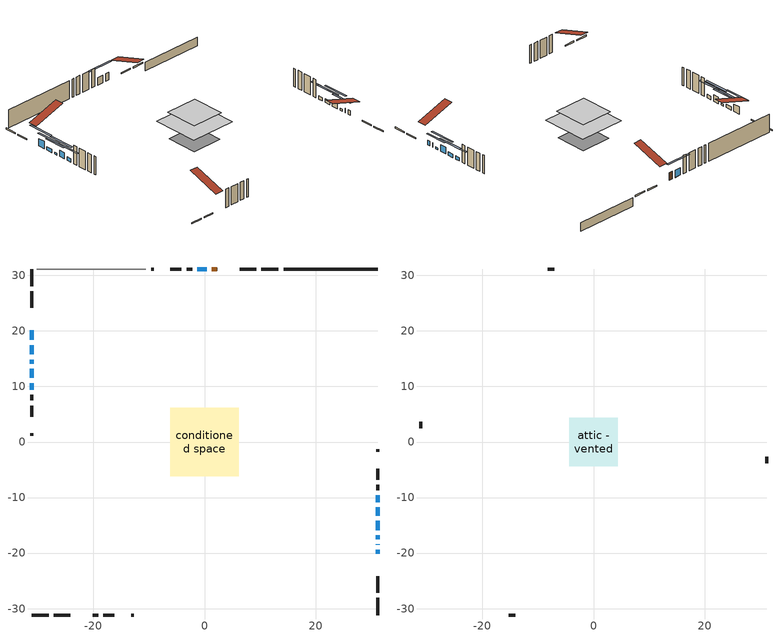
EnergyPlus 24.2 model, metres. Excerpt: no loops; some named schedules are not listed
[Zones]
conditioned space
 floor othersidecoefficients (Floor1 construction): -0.68,-0.68 -0.68,0.68 0.68,0.68 0.68,-0.68 z1.25
 floor adiabatic (AdiabaticFloorConstruction): -6.2,-6.2 -6.2,6.2 6.2,6.2 6.2,-6.2 z3.69
 floor foundation (Slab1 construction): -4.19,-4.19 -4.19,4.19 4.19,4.19 4.19,-4.19 z-1.04
 wall outside (RimJoist1 construction): 13.31,31.15 10.22,31.15 / -31.15,-31.15 -28.06,-31.15 / -31.15,31.15 -31.15,28.06 / 31.15,-31.15 31.15,-28.06 z1.25:1.55
 wall outside (RimJoist2 construction): 9.29,31.15 6.37,31.15 / -27.14,-31.15 -24.22,-31.15 / -31.15,27.14 -31.15,24.22 / 31.15,-27.14 31.15,-24.22 z1.25:1.55
 wall outside (AdiabaticWallConstruction 1): 2.25,31.15 1.34,31.15 z1.25:3.28
 wall outside (AdiabaticWallConstruction): 31.15,-20.1 31.15,-19.42 / 31.15,-18.49 31.15,-18.44 z1.25:2.47; -31.15,20.1 -31.15,18.37 / 0.41,31.15 -1.32,31.15 z1.25:3.23; -31.15,17.44 -31.15,15.76 / 31.15,-13.27 31.15,-11.74 / 31.15,-10.81 31.15,-9.59 / -31.15,10.61 -31.15,9.39 z1.25:2.17; 31.15,-17.51 31.15,-16.8 / -31.15,14.84 -31.15,14.12 z1.25:1.76; 31.15,-15.87 31.15,-14.19 z1.25:2.98; -31.15,13.2 -31.15,11.54 z1.25:2.93
 wall outside (Wall1 construction): -2.25,31.15 -3.22,31.15 / -20.1,-31.15 -19.12,-31.15 / -31.15,8.47 -31.15,7.49 / 31.15,-8.66 31.15,-7.69 z1.25:6.13
 wall outside (Wall2 construction): -4.15,31.15 -6.14,31.15 / -18.19,-31.15 -16.21,-31.15 / -31.15,6.56 -31.15,4.58 / 31.15,-6.76 31.15,-4.77 z1.25:6.13
 wall outside (Wall4 construction): -9.14,31.15 -9.62,31.15 / -13.2,-31.15 -12.72,-31.15 / -31.15,1.57 -31.15,1.09 / 31.15,-1.77 31.15,-1.29 z1.25:6.13
 wall foundation (FoundationWall1 construction): 31.15,31.15 14.23,31.15 z-1.04:1.25
 wall adiabatic (Wall5 construction): -10.55,31.15 -30.22,31.15 z1.25:6.13
 window (WindowConstruction 10): 31.15,-20.1 31.15,-19.42 z1.25:2.47
 window (WindowConstruction 7): -31.15,20.1 -31.15,18.37 z1.25:3.23
 window (WindowConstruction 8): -31.15,17.44 -31.15,15.76 z1.25:2.16
 window (WindowConstruction 9): 0.41,31.15 -1.32,31.15 z1.25:3.23
 window (WindowConstruction 11): 31.15,-18.49 31.15,-18.44 z1.25:2.47
 window (WindowConstruction): 31.15,-17.51 31.15,-16.8 z1.25:1.76
 window (WindowConstruction 1): 31.15,-15.87 31.15,-14.19 z1.25:2.98
 window (WindowConstruction 2): 31.15,-13.26 31.15,-11.74 z1.25:2.16
 window (WindowConstruction 3): 31.15,-10.81 31.15,-9.59 z1.25:2.16
 window (WindowConstruction 4): -31.15,14.83 -31.15,14.12 z1.25:1.76
 window (WindowConstruction 5): -31.15,13.19 -31.15,11.54 z1.25:2.93
 window (WindowConstruction 6): -31.15,10.61 -31.15,9.39 z1.25:2.16
 door (Door): 2.25,31.15 1.34,31.15 z1.25:3.28
 ceiling adiabatic (AdiabaticFloorConstruction): 6.2,-6.2 6.2,6.2 -6.2,6.2 -6.2,-6.2 z3.69
attic - vented
 floor to conditioned space (Floor2 construction Reversed): -4.41,-4.41 -4.41,4.41 4.41,4.41 4.41,-4.41 z6.13
 wall outside (Wall3 construction): -7.06,31.15 -8.21,31.15 / -15.28,-31.15 -14.13,-31.15 / -31.15,3.65 -31.15,2.5 / 31.15,-3.84 31.15,-2.7 z1.25:6.13
 roof outside (Roof1 construction): 3.18,31.15,6.13 3.18,22.56,8.99 5.44,22.56,8.99 5.44,31.15,6.13; -21.02,-31.15,6.13 -21.02,-22.56,8.99 -23.29,-22.56,8.99 -23.29,-31.15,6.13; -31.15,21.02,6.13 -22.56,21.02,8.99 -22.56,23.29,8.99 -31.15,23.29,6.13; 31.15,-21.02,6.13 22.56,-21.02,8.99 22.56,-23.29,8.99 31.15,-23.29,6.13
shading: -31.15,15.73 -31.15,22.74 -31.56,22.74 -31.56,15.73 z5.87; -31.15,13.12 -31.15,20.08 -31.56,20.08 -31.56,13.12 z4.8; -3.96,31.15 3.05,31.15 3.05,31.56 -3.96,31.56 z5.87; 31.15,-14.16 31.15,-20.15 31.56,-20.15 31.56,-14.16 z4.4; 31.15,-11.55 31.15,-18.51 31.56,-18.51 31.56,-11.55 z5.62; 31.15,-9.1 31.15,-15.9 31.56,-15.9 31.56,-9.1 z4.8; 31.15,-6.95 31.15,-13.45 31.56,-13.45 31.56,-6.95 z4.8; -31.15,11.48 -31.15,17.47 -31.56,17.47 -31.56,11.48 z4.4; -31.15,8.9 -31.15,15.83 -31.56,15.83 -31.56,8.9 z5.57; -31.15,6.75 -31.15,13.25 -31.56,13.25 -31.56,6.75 z4.8
[Building]
Building 1: Terrain=Suburbs
[Site:Location]
Toronto City Centre_ON: Latitude {deg}=43.63; Longitude {deg}=-79.39; Time Zone {hr}=-5; Elevation {m}=77; Keep Site Location Information=Yes
[Site:GroundTemperature:Shallow]
5.01852, 3.26908, 3.12898, 3.95918, 7.29196, 10.6092, 13.4851, 15.3069, 15.4617, 13.9799, 11.1774, 7.9619
[Site:WaterMainsTemperature]
Calculation Method=Schedule; Temperature Schedule=mains temperature schedule
[Material] Roughness=Rough; Thermal Absorptance=0.9
Name | Thickness {m} | Conductivity {W/m-K} | Density {kg/m3} | Specific Heat {J/kg-K} | Solar Absorptance | Visible Absorptance
asphalt or fiberglass shingles | 0.00635 | 0.162714 | 1121.4 | 1465.45 | 0.4 | 0.4
ceiling loosefill ins | 0.423333 | 0.0480833 | 16.02 | 1046.75 | 0.7 | 0.7
ceiling stud and cavity | 0.1397 | 0.166325 | 65.682 | 1177.47 | 0.7 | 0.7
concrete 4.0 in. | 0.1016 | 1.803125 | 2242.8 | 837.4 | 0.7 | 0.7
concrete 8.0 in. | 0.2032 | 1.803125 | 2242.8 | 837.4 | 0.7 | 0.7
door material | 0.04445 | 0.053851 | 512.64 | 1214.23 | 0.7 | 0.7
exterior vertical ins | 0.0448461 | 0.029427 | 32.04 | 1214.23 | 0.7 | 0.7
floor covering | 0.0127 | 0.0433444 | 54.468 | 1339.84 | 0.6 | 0.6
floor rigid ins | 0.051816 | 0.029427 | 32.04 | 1214.23 | 0.7 | 0.7
floor rigid ins 1; wall rigid ins | 0.512978 | 0.029427 | 32.04 | 1214.23 | 0.7 | 0.7
floor stud and cavity | 0.1397 | 0.810419 | 92.3553 | 1139.71 | 0.7 | 0.7
floor stud and cavity 1 | 0.1397 | 1.75129 | 37.0049 | 1207.88 | 0.7 | 0.7
furniture material conditioned space 1 | 0.1524 | 0.115458 | 640.8 | 1214.23 | 0.6 | 0.6
gypsum board | 0.0127 | 0.160291 | 801 | 837.4 | 0.6 | 0.6
gypsum board 1 | 0.0127 | 0.160291 | 801 | 837.4 | 0.7 | 0.7
osb sheathing 0.5 in. | 0.0127 | 0.115458 | 512.64 | 1214.23 | 0.7 | 0.7
osb sheathing 0.5 in. 1 | 0.0127 | 0.115458 | 512.64 | 1214.23 | 0.4 | 0.4
osb sheathing 0.75 in. | 0.01905 | 0.115458 | 512.64 | 1214.23 | 0.7 | 0.7
osb sheathing 2.0 in. | 0.0508 | 0.115458 | 512.64 | 1214.23 | 0.7 | 0.7
rim joist stud and cavity | 0.0508 | 0.0453203 | 125.044 | 1163.47 | 0.6 | 0.6
rim joist stud and cavity 1 | 0.0508 | 0.0297245 | 125.044 | 1163.47 | 0.6 | 0.6
wall stud and cavity | 0.1397 | 0.0961679 | 139.0536 | 1170.24 | 0.7 | 0.7
wall stud and cavity 1 | 0.1397 | 0.0962846 | 139.0536 | 1170.24 | 0.7 | 0.7
wall stud and cavity 2 | 0.0889 | 6.9971 | 50.32683 | 1063.81 | 0.6 | 0.6
wall stud and cavity 3 | 0.1397 | 0.100653 | 139.0536 | 1170.24 | 0.7 | 0.7
wall stud and cavity 4 | 0.1397 | 0.0864681 | 139.0536 | 1170.24 | 0.7 | 0.7
wall stud and cavity 5 | 0.0889 | 0.380278 | 52.3479 | 1209.89 | 0.7 | 0.7
wall stud and cavity 6 | 0.0889 | 0.391764 | 83.0341 | 1211.67 | 0.7 | 0.7
wood siding | 0.0254 | 0.102417 | 544.68 | 1172.36 | 0.4 | 0.4
wood siding 1 | 0.00254 | 0.102417 | 544.68 | 1172.36 | 0.4 | 0.4
wood siding 2; wood siding 3; wood siding 4 | 0.0254 | 0.102417 | 544.68 | 1172.36 | 0.7 | 0.7
[WindowMaterial:SimpleGlazingSystem]
Name | U-Factor {W/m2-K} | Solar Heat Gain Coefficient
WindowMaterial | 2.14004 | 0.38
WindowMaterial 1 | 1.77551 | 0.58
WindowMaterial 2 | 1.98787 | 0.47
WindowMaterial 3 | 2.02194 | 0.46
WindowMaterial 4 | 1.77778 | 0.58
WindowMaterial 5 | 2.95597 | 0.59
WindowMaterial 6 | 1.975944 | 0.48
WindowMaterial 7 | 1.92938 | 0.5
WindowMaterial 8 | 2.26325 | 0.21
[Construction]
AdiabaticFloorConstruction: floor stud and cavity 1, floor rigid ins 1, osb sheathing 0.75 in., floor covering
AdiabaticWallConstruction: wood siding 3, wall rigid ins, wall stud and cavity 5, gypsum board
AdiabaticWallConstruction 1: wood siding 4, wall rigid ins, wall stud and cavity 5, gypsum board
Door: door material
Floor1 construction: floor stud and cavity, floor rigid ins, osb sheathing 0.75 in., floor covering
Floor2 construction Reversed: gypsum board, ceiling stud and cavity, ceiling loosefill ins
FoundationWall1 construction: concrete 8.0 in., gypsum board 1
furniture construction conditioned space 1: furniture material conditioned space 1
PartitionWallConstruction: gypsum board, wall stud and cavity 6, gypsum board
RimJoist1 construction: wood siding 2, osb sheathing 2.0 in., rim joist stud and cavity
RimJoist2 construction: wood siding 2, osb sheathing 2.0 in., rim joist stud and cavity 1
Roof1 construction: asphalt or fiberglass shingles
Slab1 construction: concrete 4.0 in.
Wall1 construction: wood siding, osb sheathing 0.5 in., wall stud and cavity, gypsum board
Wall2 construction: wood siding, osb sheathing 0.5 in., wall stud and cavity 1, gypsum board
Wall3 construction: wood siding 1, wall stud and cavity 2
Wall4 construction: wood siding, osb sheathing 0.5 in., wall stud and cavity 3, gypsum board
Wall5 construction: osb sheathing 0.5 in. 1, wall stud and cavity 4, gypsum board
WindowConstruction; WindowConstruction 4: WindowMaterial
WindowConstruction 1: WindowMaterial 1
WindowConstruction 10: WindowMaterial 7
WindowConstruction 11: WindowMaterial 8
WindowConstruction 2: WindowMaterial 2
WindowConstruction 3; WindowConstruction 6: WindowMaterial 3
WindowConstruction 5: WindowMaterial 4
WindowConstruction 7; WindowConstruction 9: WindowMaterial 5
WindowConstruction 8: WindowMaterial 6
[Zone] Multiplier=1; Part of Total Floor Area=Yes
Name | Volume {m3}
attic - vented | 36.1396
conditioned space | 567.7
[Space]
Name | Zone | Volume {m3}
attic - vented 1 | attic - vented | 36.1396
conditioned space 1 | conditioned space | 567.7
[ZoneInfiltration:EffectiveLeakageArea]
infil attic - vented 1: Zone or Space=attic - vented 1; Schedule=Always On Discrete; Effective Air Leakage Area {cm2}=3274.11; Stack Coefficient=0.00053821; Wind Coefficient=1.56746e-05
[ZoneMixing]
whole house fan mix: Zone or Space=attic - vented; Schedule=Always On Continuous; Design Flow Rate Calculation Method=Flow/Zone; Design Flow Rate {m3/s}=0; Source Zone or Space=conditioned space
[SurfaceProperty:OtherSideCoefficients]
other non-freezing space: Combined Convective/Radiative Film Coefficient {W/m2-K}=8.35; Constant Temperature Coefficient=1; External Dry-Bulb Temperature Coefficient=0; Ground Temperature Coefficient=0; Wind Speed Coefficient=0; Zone Air Temperature Coefficient=0; Constant Temperature Schedule=other non-freezing space; Previous Other Side Temperature Coefficient=0
[SurfaceProperty:ExposedFoundationPerimeter]
Slab1: Exposed Perimeter Calculation Method=TotalExposedPerimeter; Total Exposed Perimeter {m}=16.916
[InternalMass] Zone or ZoneList=conditioned space; Space or SpaceList=conditioned space 1
Name | Construction | Surface Area {m2}
furniture mass conditioned space 1 | furniture construction conditioned space 1 | 90.2639
partition wall mass | PartitionWallConstruction | 225.66
[Lights]
interior lighting: Zone or ZoneList or Space or SpaceList=conditioned space 1; Schedule=interior lighting schedule; Design Level Calculation Method=LightingLevel; Lighting Level {W}=343.2; Return Air Fraction=0; Fraction Radiant=0.6; Fraction Visible=0.2; Fraction Replaceable=1
[People]
occupants: Zone or ZoneList or Space or SpaceList=conditioned space 1; Number of People Schedule=occupants schedule; Number of People Calculation Method=People; Number of People=3; Fraction Radiant=0.314171; Sensible Heat Fraction=0.56303; Activity Level Schedule=occupants activity schedule; Carbon Dioxide Generation Rate {m3/s-W}=0; Enable ASHRAE 55 Comfort Warnings=No; Mean Radiant Temperature Calculation Type=EnclosureAveraged
[ElectricEquipment] Zone or ZoneList or Space or SpaceList=conditioned space 1; Design Level Calculation Method=EquipmentLevel
Name | Schedule | Design Level {W} | Fraction Latent | Fraction Radiant | Fraction Lost
clothes dryer | clothes dryer schedule | 140.772 | 0.015 | 0.081 | 0.85
clothes washer | clothes washer schedule | 32.1985 | 0.03 | 0.162 | 0.7
cooking range | cooking range schedule | 208.969 | 0.08 | 0.432 | 0.2
dishwasher | dishwasher schedule | 66.8632 | 0.3 | 0.18 | 0.4
fridge | fridge schedule | 72.9452 | 0 | 0.6 | 0
mech vent bath fan 0 | mech vent bath fan 0 schedule | 50.2 | 0 | 0 | 1
mech vent bath fan 1 | mech vent bath fan 1 schedule | 50.2 | 0 | 0 | 1
mech vent bath fan 2 | mech vent bath fan 2 schedule | 50.2 | 0 | 0 | 1
mech vent bath fan 3 | mech vent bath fan 3 schedule | 50.2 | 0 | 0 | 1
mech vent house fan | mech vent house fan schedule | 0 | 0 | 0 | 1
mech vent house fan cfis | mech vent house fan cfis schedule | 0 | 0 | 0 | 0
mech vent range fan 0 | mech vent range fan 0 schedule | 57 | 0 | 0 | 1
misc plug loads | misc plug loads schedule | 494.7 | 0.045 | 0.513 | 0.1
whole house fan | Always On Discrete | 0 | 0 | 0 | 1
[OtherEquipment] Zone or ZoneList or Space or SpaceList=conditioned space 1; Design Level Calculation Method=EquipmentLevel
Name | Fuel Type | Schedule | Design Level {W} | Fraction Latent | Fraction Radiant | Fraction Lost
clothes dryer 1 | Electricity | clothes dryer schedule | 0 | 0.015 | 0.081 | 0.85
cooking range 1 | Electricity | cooking range schedule | 0 | 0.08 | 0.432 | 0.2
general water use latent | None | general water use schedule | 59.3978 | 1 | 0 | 0
general water use sensible | None | general water use schedule | -58.539 | 0 | 0.6 | 0
mech vent house fan latent load | None | Always On Discrete | 0 | 1 | 0 | 0
mech vent house fan sensible load | None | Always On Discrete | 0 | 0 | 0 | 0
water heater energy adjustment1 | NaturalGas | Always On Discrete | 0.01 | 0 | 0 | 1
[ZoneInfiltration:DesignFlowRate] Zone or ZoneList or Space or SpaceList=conditioned space 1; Schedule=Always On Discrete; Design Flow Rate Calculation Method=Flow/Zone; Design Flow Rate {m3/s}=0
infil flow; natural vent flow; whole house fan flow
[Foundation:Kiva]
Foundation Kiva 1: Initial Indoor Air Temperature {C}=18; Wall Height Above Grade {m}=1.24998; Wall Depth Below Slab {m}=0.2032; Custom Block Material Name 1=exterior vertical ins; Custom Block Depth 1 {m}=2.28999; Custom Block X Position 1 {m}=0.2159; Custom Block Z Position 1 {m}=0
[Foundation:Kiva:Settings]
Soil Conductivity {W/m-K}=0.849921; Soil Density {kg/m3}=1842.3; Soil Specific Heat {J/kg-K}=418.7; Ground Solar Absorptivity=0.9; Ground Thermal Absorptivity=0.9; Ground Surface Roughness {m}=0.03; Far-Field Width {m}=40; Deep-Ground Boundary Condition=ZeroFlux; Deep-Ground Depth {m}=40; Minimum Cell Dimension {m}=0.2; Maximum Cell Growth Coefficient=3; Simulation Timestep=Timestep
[Exterior:Lights]
exterior lighting: Schedule=exterior lighting schedule; Design Level {W}=75.6
[Schedule:Constant]
Name | Hourly Value
Always On Continuous; mech vent house fan schedule; mech vent house fan cfis schedule; Always On Discrete | 1
other non-freezing space; fridge schedule | 0
occupants activity schedule | 117.228
[Schedule:Week:Daily]
interior lighting schedule Week Rule - Jan1-Jan27: interior lighting schedule day, interior lighting schedule day, interior lighting schedule day, interior lighting schedule day, interior lighting schedule day, interior lighting schedule day, interior lighting schedule day, interior lighting schedule default day, interior lighting schedule default day, interior lighting schedule default day, interior lighting schedule default day, interior lighting schedule default day
interior lighting schedule Week Rule - Jan28-Feb3: interior lighting schedule day, interior lighting schedule day, interior lighting schedule day, interior lighting schedule day, interior lighting schedule day 1, interior lighting schedule day 1, interior lighting schedule day 1, interior lighting schedule default day, interior lighting schedule default day, interior lighting schedule default day, interior lighting schedule default day, interior lighting schedule default day
interior lighting schedule Week Rule - Feb4-Feb24: interior lighting schedule day 1, interior lighting schedule day 1, interior lighting schedule day 1, interior lighting schedule day 1, interior lighting schedule day 1, interior lighting schedule day 1, interior lighting schedule day 1, interior lighting schedule default day, interior lighting schedule default day, interior lighting schedule default day, interior lighting schedule default day, interior lighting schedule default day
interior lighting schedule Week Rule - Feb25-Mar3: interior lighting schedule day 1, interior lighting schedule day 1, interior lighting schedule day 1, interior lighting schedule day 1, interior lighting schedule day 2, interior lighting schedule day 2, interior lighting schedule day 2, interior lighting schedule default day, interior lighting schedule default day, interior lighting schedule default day, interior lighting schedule default day, interior lighting schedule default day
interior lighting schedule Week Rule - Mar4-Mar31: interior lighting schedule day 2, interior lighting schedule day 2, interior lighting schedule day 2, interior lighting schedule day 2, interior lighting schedule day 2, interior lighting schedule day 2, interior lighting schedule day 2, interior lighting schedule default day, interior lighting schedule default day, interior lighting schedule default day, interior lighting schedule default day, interior lighting schedule default day
interior lighting schedule Week Rule - Apr1-Apr28: interior lighting schedule day 3, interior lighting schedule day 3, interior lighting schedule day 3, interior lighting schedule day 3, interior lighting schedule day 3, interior lighting schedule day 3, interior lighting schedule day 3, interior lighting schedule default day, interior lighting schedule default day, interior lighting schedule default day, interior lighting schedule default day, interior lighting schedule default day
interior lighting schedule Week Rule - Apr29-May5: interior lighting schedule day 3, interior lighting schedule day 3, interior lighting schedule day 4, interior lighting schedule day 4, interior lighting schedule day 4, interior lighting schedule day 4, interior lighting schedule day 4, interior lighting schedule default day, interior lighting schedule default day, interior lighting schedule default day, interior lighting schedule default day, interior lighting schedule default day
interior lighting schedule Week Rule - May6-May26: interior lighting schedule day 4, interior lighting schedule day 4, interior lighting schedule day 4, interior lighting schedule day 4, interior lighting schedule day 4, interior lighting schedule day 4, interior lighting schedule day 4, interior lighting schedule default day, interior lighting schedule default day, interior lighting schedule default day, interior lighting schedule default day, interior lighting schedule default day
interior lighting schedule Week Rule - May27-Jun2: interior lighting schedule day 4, interior lighting schedule day 4, interior lighting schedule day 4, interior lighting schedule day 4, interior lighting schedule day 4, interior lighting schedule day 5, interior lighting schedule day 5, interior lighting schedule default day, interior lighting schedule default day, interior lighting schedule default day, interior lighting schedule default day, interior lighting schedule default day
interior lighting schedule Week Rule - Jun3-Jun30: interior lighting schedule day 5, interior lighting schedule day 5, interior lighting schedule day 5, interior lighting schedule day 5, interior lighting schedule day 5, interior lighting schedule day 5, interior lighting schedule day 5, interior lighting schedule default day, interior lighting schedule default day, interior lighting schedule default day, interior lighting schedule default day, interior lighting schedule default day
interior lighting schedule Week Rule - Jul1-Jul28: interior lighting schedule day 6, interior lighting schedule day 6, interior lighting schedule day 6, interior lighting schedule day 6, interior lighting schedule day 6, interior lighting schedule day 6, interior lighting schedule day 6, interior lighting schedule default day, interior lighting schedule default day, interior lighting schedule default day, interior lighting schedule default day, interior lighting schedule default day
interior lighting schedule Week Rule - Jul29-Aug4: interior lighting schedule day 6, interior lighting schedule day 6, interior lighting schedule day 6, interior lighting schedule day 7, interior lighting schedule day 7, interior lighting schedule day 7, interior lighting schedule day 7, interior lighting schedule default day, interior lighting schedule default day, interior lighting schedule default day, interior lighting schedule default day, interior lighting schedule default day
interior lighting schedule Week Rule - Aug5-Aug25: interior lighting schedule day 7, interior lighting schedule day 7, interior lighting schedule day 7, interior lighting schedule day 7, interior lighting schedule day 7, interior lighting schedule day 7, interior lighting schedule day 7, interior lighting schedule default day, interior lighting schedule default day, interior lighting schedule default day, interior lighting schedule default day, interior lighting schedule default day
interior lighting schedule Week Rule - Aug26-Sep1: interior lighting schedule day 7, interior lighting schedule day 7, interior lighting schedule day 7, interior lighting schedule day 7, interior lighting schedule day 7, interior lighting schedule day 7, interior lighting schedule day 8, interior lighting schedule default day, interior lighting schedule default day, interior lighting schedule default day, interior lighting schedule default day, interior lighting schedule default day
interior lighting schedule Week Rule - Sep2-Sep29: interior lighting schedule day 8, interior lighting schedule day 8, interior lighting schedule day 8, interior lighting schedule day 8, interior lighting schedule day 8, interior lighting schedule day 8, interior lighting schedule day 8, interior lighting schedule default day, interior lighting schedule default day, interior lighting schedule default day, interior lighting schedule default day, interior lighting schedule default day
interior lighting schedule Week Rule - Sep30-Oct6: interior lighting schedule day 8, interior lighting schedule day 9, interior lighting schedule day 9, interior lighting schedule day 9, interior lighting schedule day 9, interior lighting schedule day 9, interior lighting schedule day 9, interior lighting schedule default day, interior lighting schedule default day, interior lighting schedule default day, interior lighting schedule default day, interior lighting schedule default day
interior lighting schedule Week Rule - Oct7-Oct27: interior lighting schedule day 9, interior lighting schedule day 9, interior lighting schedule day 9, interior lighting schedule day 9, interior lighting schedule day 9, interior lighting schedule day 9, interior lighting schedule day 9, interior lighting schedule default day, interior lighting schedule default day, interior lighting schedule default day, interior lighting schedule default day, interior lighting schedule default day
interior lighting schedule Week Rule - Oct28-Nov3: interior lighting schedule day 9, interior lighting schedule day 9, interior lighting schedule day 9, interior lighting schedule day 9, interior lighting schedule day 10, interior lighting schedule day 10, interior lighting schedule day 10, interior lighting schedule default day, interior lighting schedule default day, interior lighting schedule default day, interior lighting schedule default day, interior lighting schedule default day
interior lighting schedule Week Rule - Nov4-Nov24: interior lighting schedule day 10, interior lighting schedule day 10, interior lighting schedule day 10, interior lighting schedule day 10, interior lighting schedule day 10, interior lighting schedule day 10, interior lighting schedule day 10, interior lighting schedule default day, interior lighting schedule default day, interior lighting schedule default day, interior lighting schedule default day, interior lighting schedule default day
interior lighting schedule Week Rule - Nov25-Dec1: interior lighting schedule day 10, interior lighting schedule day 10, interior lighting schedule day 10, interior lighting schedule day 10, interior lighting schedule day 10, interior lighting schedule day 10, interior lighting schedule day 11, interior lighting schedule default day, interior lighting schedule default day, interior lighting schedule default day, interior lighting schedule default day, interior lighting schedule default day
interior lighting schedule Week Rule - Dec2-Dec31: interior lighting schedule day 11, interior lighting schedule day 11, interior lighting schedule day 11, interior lighting schedule day 11, interior lighting schedule day 11, interior lighting schedule day 11, interior lighting schedule day 11, interior lighting schedule default day, interior lighting schedule default day, interior lighting schedule default day, interior lighting schedule default day, interior lighting schedule default day
occupants schedule Week Rule - Jan1-Dec31: occupants schedule day, occupants schedule day, occupants schedule day, occupants schedule day, occupants schedule day, occupants schedule day, occupants schedule day, occupants schedule default day, occupants schedule default day, occupants schedule default day, occupants schedule default day, occupants schedule default day
clothes dryer schedule Week Rule - Jan1-Dec31: clothes dryer schedule day, clothes dryer schedule day, clothes dryer schedule day, clothes dryer schedule day, clothes dryer schedule day, clothes dryer schedule day, clothes dryer schedule day, clothes dryer schedule default day, clothes dryer schedule default day, clothes dryer schedule default day, clothes dryer schedule default day, clothes dryer schedule default day
clothes washer schedule Week Rule - Jan1-Dec31: clothes washer schedule day, clothes washer schedule day, clothes washer schedule day, clothes washer schedule day, clothes washer schedule day, clothes washer schedule day, clothes washer schedule day, clothes washer schedule default day, clothes washer schedule default day, clothes washer schedule default day, clothes washer schedule default day, clothes washer schedule default day
cooking range schedule Week Rule - Jan1-Dec31: cooking range schedule day, cooking range schedule day, cooking range schedule day, cooking range schedule day, cooking range schedule day, cooking range schedule day, cooking range schedule day, cooking range schedule default day, cooking range schedule default day, cooking range schedule default day, cooking range schedule default day, cooking range schedule default day
dishwasher schedule Week Rule - Jan1-Dec31: dishwasher schedule day, dishwasher schedule day, dishwasher schedule day, dishwasher schedule day, dishwasher schedule day, dishwasher schedule day, dishwasher schedule day, dishwasher schedule default day, dishwasher schedule default day, dishwasher schedule default day, dishwasher schedule default day, dishwasher schedule default day
mech vent bath fan 0 schedule Week Rule - Jan1-Dec31: mech vent bath fan 0 schedule day, mech vent bath fan 0 schedule day, mech vent bath fan 0 schedule day, mech vent bath fan 0 schedule day, mech vent bath fan 0 schedule day, mech vent bath fan 0 schedule day, mech vent bath fan 0 schedule day, mech vent bath fan 0 schedule default day, mech vent bath fan 0 schedule default day, mech vent bath fan 0 schedule default day, mech vent bath fan 0 schedule default day, mech vent bath fan 0 schedule default day
mech vent bath fan 1 schedule Week Rule - Jan1-Dec31: mech vent bath fan 1 schedule day, mech vent bath fan 1 schedule day, mech vent bath fan 1 schedule day, mech vent bath fan 1 schedule day, mech vent bath fan 1 schedule day, mech vent bath fan 1 schedule day, mech vent bath fan 1 schedule day, mech vent bath fan 1 schedule default day, mech vent bath fan 1 schedule default day, mech vent bath fan 1 schedule default day, mech vent bath fan 1 schedule default day, mech vent bath fan 1 schedule default day
mech vent bath fan 2 schedule Week Rule - Jan1-Dec31: mech vent bath fan 2 schedule day, mech vent bath fan 2 schedule day, mech vent bath fan 2 schedule day, mech vent bath fan 2 schedule day, mech vent bath fan 2 schedule day, mech vent bath fan 2 schedule day, mech vent bath fan 2 schedule day, mech vent bath fan 2 schedule default day, mech vent bath fan 2 schedule default day, mech vent bath fan 2 schedule default day, mech vent bath fan 2 schedule default day, mech vent bath fan 2 schedule default day
mech vent bath fan 3 schedule Week Rule - Jan1-Dec31: mech vent bath fan 3 schedule day, mech vent bath fan 3 schedule day, mech vent bath fan 3 schedule day, mech vent bath fan 3 schedule day, mech vent bath fan 3 schedule day, mech vent bath fan 3 schedule day, mech vent bath fan 3 schedule day, mech vent bath fan 3 schedule default day, mech vent bath fan 3 schedule default day, mech vent bath fan 3 schedule default day, mech vent bath fan 3 schedule default day, mech vent bath fan 3 schedule default day
mech vent range fan 0 schedule Week Rule - Jan1-Dec31: mech vent range fan 0 schedule day, mech vent range fan 0 schedule day, mech vent range fan 0 schedule day, mech vent range fan 0 schedule day, mech vent range fan 0 schedule day, mech vent range fan 0 schedule day, mech vent range fan 0 schedule day, mech vent range fan 0 schedule default day, mech vent range fan 0 schedule default day, mech vent range fan 0 schedule default day, mech vent range fan 0 schedule default day, mech vent range fan 0 schedule default day
misc plug loads schedule Week Rule - Jan1-Dec31: misc plug loads schedule day, misc plug loads schedule day, misc plug loads schedule day, misc plug loads schedule day, misc plug loads schedule day, misc plug loads schedule day, misc plug loads schedule day, misc plug loads schedule default day, misc plug loads schedule default day, misc plug loads schedule default day, misc plug loads schedule default day, misc plug loads schedule default day
general water use schedule Week Rule - Jan1-Dec31: general water use schedule day, general water use schedule day, general water use schedule day, general water use schedule day, general water use schedule day, general water use schedule day, general water use schedule day, general water use schedule default day, general water use schedule default day, general water use schedule default day, general water use schedule default day, general water use schedule default day
exterior lighting schedule Week Rule - Jan1-Jan27: exterior lighting schedule day, exterior lighting schedule day, exterior lighting schedule day, exterior lighting schedule day, exterior lighting schedule day, exterior lighting schedule day, exterior lighting schedule day, exterior lighting schedule default day, exterior lighting schedule default day, exterior lighting schedule default day, exterior lighting schedule default day, exterior lighting schedule default day
exterior lighting schedule Week Rule - Jan28-Feb3: exterior lighting schedule day, exterior lighting schedule day, exterior lighting schedule day, exterior lighting schedule day, exterior lighting schedule day 1, exterior lighting schedule day 1, exterior lighting schedule day 1, exterior lighting schedule default day, exterior lighting schedule default day, exterior lighting schedule default day, exterior lighting schedule default day, exterior lighting schedule default day
exterior lighting schedule Week Rule - Feb4-Feb24: exterior lighting schedule day 1, exterior lighting schedule day 1, exterior lighting schedule day 1, exterior lighting schedule day 1, exterior lighting schedule day 1, exterior lighting schedule day 1, exterior lighting schedule day 1, exterior lighting schedule default day, exterior lighting schedule default day, exterior lighting schedule default day, exterior lighting schedule default day, exterior lighting schedule default day
exterior lighting schedule Week Rule - Feb25-Mar3: exterior lighting schedule day 1, exterior lighting schedule day 1, exterior lighting schedule day 1, exterior lighting schedule day 1, exterior lighting schedule day 2, exterior lighting schedule day 2, exterior lighting schedule day 2, exterior lighting schedule default day, exterior lighting schedule default day, exterior lighting schedule default day, exterior lighting schedule default day, exterior lighting schedule default day
exterior lighting schedule Week Rule - Mar4-Mar31: exterior lighting schedule day 2, exterior lighting schedule day 2, exterior lighting schedule day 2, exterior lighting schedule day 2, exterior lighting schedule day 2, exterior lighting schedule day 2, exterior lighting schedule day 2, exterior lighting schedule default day, exterior lighting schedule default day, exterior lighting schedule default day, exterior lighting schedule default day, exterior lighting schedule default day
exterior lighting schedule Week Rule - Apr1-Apr28: exterior lighting schedule day 3, exterior lighting schedule day 3, exterior lighting schedule day 3, exterior lighting schedule day 3, exterior lighting schedule day 3, exterior lighting schedule day 3, exterior lighting schedule day 3, exterior lighting schedule default day, exterior lighting schedule default day, exterior lighting schedule default day, exterior lighting schedule default day, exterior lighting schedule default day
exterior lighting schedule Week Rule - Apr29-May5: exterior lighting schedule day 3, exterior lighting schedule day 3, exterior lighting schedule day 4, exterior lighting schedule day 4, exterior lighting schedule day 4, exterior lighting schedule day 4, exterior lighting schedule day 4, exterior lighting schedule default day, exterior lighting schedule default day, exterior lighting schedule default day, exterior lighting schedule default day, exterior lighting schedule default day
exterior lighting schedule Week Rule - May6-May26: exterior lighting schedule day 4, exterior lighting schedule day 4, exterior lighting schedule day 4, exterior lighting schedule day 4, exterior lighting schedule day 4, exterior lighting schedule day 4, exterior lighting schedule day 4, exterior lighting schedule default day, exterior lighting schedule default day, exterior lighting schedule default day, exterior lighting schedule default day, exterior lighting schedule default day
exterior lighting schedule Week Rule - May27-Jun2: exterior lighting schedule day 4, exterior lighting schedule day 4, exterior lighting schedule day 4, exterior lighting schedule day 4, exterior lighting schedule day 4, exterior lighting schedule day 5, exterior lighting schedule day 5, exterior lighting schedule default day, exterior lighting schedule default day, exterior lighting schedule default day, exterior lighting schedule default day, exterior lighting schedule default day
[Schedule:Year]
interior lighting schedule: interior lighting schedule Week Rule - Jan1-Jan27, 1, 1, 1, 27, interior lighting schedule Week Rule - Jan28-Feb3, 1, 28, 2, 3, interior lighting schedule Week Rule - Feb4-Feb24, 2, 4, 2, 24, interior lighting schedule Week Rule - Feb25-Mar3, 2, 25, 3, 3, interior lighting schedule Week Rule - Mar4-Mar31, 3, 4, 3, 31, interior lighting schedule Week Rule - Apr1-Apr28, 4, 1, 4, 28, interior lighting schedule Week Rule - Apr29-May5, 4, 29, 5, 5, interior lighting schedule Week Rule - May6-May26, 5, 6, 5, 26, interior lighting schedule Week Rule - May27-Jun2, 5, 27, 6, 2, interior lighting schedule Week Rule - Jun3-Jun30, 6, 3, 6, 30, interior lighting schedule Week Rule - Jul1-Jul28, 7, 1, 7, 28, interior lighting schedule Week Rule - Jul29-Aug4, 7, 29, 8, 4, interior lighting schedule Week Rule - Aug5-Aug25, 8, 5, 8, 25, interior lighting schedule Week Rule - Aug26-Sep1, 8, 26, 9, 1, interior lighting schedule Week Rule - Sep2-Sep29, 9, 2, 9, 29, interior lighting schedule Week Rule - Sep30-Oct6, 9, 30, 10, 6, interior lighting schedule Week Rule - Oct7-Oct27, 10, 7, 10, 27, interior lighting schedule Week Rule - Oct28-Nov3, 10, 28, 11, 3, interior lighting schedule Week Rule - Nov4-Nov24, 11, 4, 11, 24, interior lighting schedule Week Rule - Nov25-Dec1, 11, 25, 12, 1, interior lighting schedule Week Rule - Dec2-Dec31, 12, 2, 12, 31
occupants schedule: occupants schedule Week Rule - Jan1-Dec31, 1, 1, 12, 31
clothes dryer schedule: clothes dryer schedule Week Rule - Jan1-Dec31, 1, 1, 12, 31
clothes washer schedule: clothes washer schedule Week Rule - Jan1-Dec31, 1, 1, 12, 31
cooking range schedule: cooking range schedule Week Rule - Jan1-Dec31, 1, 1, 12, 31
dishwasher schedule: dishwasher schedule Week Rule - Jan1-Dec31, 1, 1, 12, 31
mech vent bath fan 0 schedule: mech vent bath fan 0 schedule Week Rule - Jan1-Dec31, 1, 1, 12, 31
mech vent bath fan 1 schedule: mech vent bath fan 1 schedule Week Rule - Jan1-Dec31, 1, 1, 12, 31
mech vent bath fan 2 schedule: mech vent bath fan 2 schedule Week Rule - Jan1-Dec31, 1, 1, 12, 31
mech vent bath fan 3 schedule: mech vent bath fan 3 schedule Week Rule - Jan1-Dec31, 1, 1, 12, 31
mech vent range fan 0 schedule: mech vent range fan 0 schedule Week Rule - Jan1-Dec31, 1, 1, 12, 31
misc plug loads schedule: misc plug loads schedule Week Rule - Jan1-Dec31, 1, 1, 12, 31
general water use schedule: general water use schedule Week Rule - Jan1-Dec31, 1, 1, 12, 31
exterior lighting schedule: exterior lighting schedule Week Rule - Jan1-Jan27, 1, 1, 1, 27, exterior lighting schedule Week Rule - Jan28-Feb3, 1, 28, 2, 3, exterior lighting schedule Week Rule - Feb4-Feb24, 2, 4, 2, 24, exterior lighting schedule Week Rule - Feb25-Mar3, 2, 25, 3, 3, exterior lighting schedule Week Rule - Mar4-Mar31, 3, 4, 3, 31, exterior lighting schedule Week Rule - Apr1-Apr28, 4, 1, 4, 28, exterior lighting schedule Week Rule - Apr29-May5, 4, 29, 5, 5, exterior lighting schedule Week Rule - May6-May26, 5, 6, 5, 26, exterior lighting schedule Week Rule - May27-Jun2, 5, 27, 6, 2, exterior lighting schedule Week Rule - Jun3-Jun30, 6, 3, 6, 30, exterior lighting schedule Week Rule - Jul1-Jul28, 7, 1, 7, 28, exterior lighting schedule Week Rule - Jul29-Aug4, 7, 29, 8, 4, exterior lighting schedule Week Rule - Aug5-Aug25, 8, 5, 8, 25, exterior lighting schedule Week Rule - Aug26-Sep1, 8, 26, 9, 1, exterior lighting schedule Week Rule - Sep2-Sep29, 9, 2, 9, 29, exterior lighting schedule Week Rule - Sep30-Oct6, 9, 30, 10, 6, exterior lighting schedule Week Rule - Oct7-Oct27, 10, 7, 10, 27, exterior lighting schedule Week Rule - Oct28-Nov3, 10, 28, 11, 3, exterior lighting schedule Week Rule - Nov4-Nov24, 11, 4, 11, 24, exterior lighting schedule Week Rule - Nov25-Dec1, 11, 25, 12, 1, exterior lighting schedule Week Rule - Dec2-Dec31, 12, 2, 12, 31
[Schedule:Compact]
mains temperature schedule: Through: 01/01, For: AllDays, Until: 24:00, 8.80333, Through: 01/02, For: AllDays, Until: 24:00, 8.74333, Through: 01/03, For: AllDays, Until: 24:00, 8.68389, Through: 01/04, For: AllDays, Until: 24:00, 8.62611, Through: 01/05, For: AllDays, Until: 24:00, 8.56944, Through: 01/06, For: AllDays, Until: 24:00, 8.51389, Through: 01/07, For: AllDays, Until: 24:00, 8.45944, Through: 01/08, For: AllDays, Until: 24:00, 8.40611, Through: 01/09, For: AllDays, Until: 24:00, 8.35389, Through: 01/10, For: AllDays, Until: 24:00, 8.30278, Through: 01/11, For: AllDays, Until: 24:00, 8.25333, Through: 01/12, For: AllDays, Until: 24:00, 8.205, Through: 01/13, For: AllDays, Until: 24:00, 8.15778, Through: 01/14, For: AllDays, Until: 24:00, 8.11222, Through: 01/15, For: AllDays, Until: 24:00, 8.06778, Through: 01/16, For: AllDays, Until: 24:00, 8.02444, Through: 01/17, For: AllDays, Until: 24:00, 7.98222, Through: 01/18, For: AllDays, Until: 24:00, 7.94167, Through: 01/19, For: AllDays, Until: 24:00, 7.90222, Through: 01/20, For: AllDays, Until: 24:00, 7.86444, Through: 01/21, For: AllDays, Until: 24:00, 7.82778, Through: 01/22, For: AllDays, Until: 24:00, 7.79278, Through: 01/23, For: AllDays, Until: 24:00, 7.75889, Through: 01/24, For: AllDays, Until: 24:00, 7.72667, Through: 01/25, For: AllDays, Until: 24:00, 7.69556, Through: 01/26, For: AllDays, Until: 24:00, 7.66611, Through: 01/27, For: AllDays, Until: 24:00, 7.63778, Through: 01/28, For: AllDays, Until: 24:00, 7.61111, Through: 01/29, For: AllDays, Until: 24:00, 7.58556, Through: 01/30, For: AllDays, Until: 24:00, 7.56167, Through: 01/31, For: AllDays, Until: 24:00, 7.53944, Through: 02/01, For: AllDays, Until: 24:00, 7.51833, Through: 02/02, For: AllDays, Until: 24:00, 7.49889, Through: 02/03, For: AllDays, Until: 24:00, 7.48111, Through: 02/04, For: AllDays, Until: 24:00, 7.46444, Through: 02/05, For: AllDays, Until: 24:00, 7.44944, Through: 02/06, For: AllDays, Until: 24:00, 7.43556, Through: 02/07, For: AllDays, Until: 24:00, 7.42333, Through: 02/08, For: AllDays, Until: 24:00, 7.41278, Through: 02/09, For: AllDays, Until: 24:00, 7.40389, Through: 02/10, For: AllDays, Until: 24:00, 7.39611, Through: 02/11, For: AllDays, Until: 24:00, 7.39, Through: 02/12, For: AllDays, Until: 24:00, 7.38556, Through: 02/13, For: AllDays, Until: 24:00, 7.38222, Through: 02/14, For: AllDays, Until: 24:00, 7.38056, Through: 02/15, For: AllDays, Until: 24:00, 7.38056, Through: 02/16, For: AllDays, Until: 24:00, 7.38222, Through: 02/17, For: AllDays, Until: 24:00, 7.385, Through: 02/18, For: AllDays, Until: 24:00, 7.38944, Through: 02/19, For: AllDays, Until: 24:00, 7.395, Through: 02/20, For: AllDays, Until: 24:00, 7.40278, Through: 02/21, For: AllDays, Until: 24:00, 7.41167, Through: 02/22, For: AllDays, Until: 24:00, 7.42222, Through: 02/23, For: AllDays, Until: 24:00, 7.43389, Through: 02/24, For: AllDays, Until: 24:00, 7.44722, Through: 02/25, For: AllDays, Until: 24:00, 7.46222, Through: 02/26, For: AllDays, Until: 24:00, 7.47833, Through: 02/27, For: AllDays, Until: 24:00, 7.49611, Through: 02/28, For: AllDays, Until: 24:00, 7.51556, Through: 03/01, For: AllDays, Until: 24:00, 7.53667, Through: 03/02, For: AllDays, Until: 24:00, 7.55889, Through: 03/03, For: AllDays, Until: 24:00, 7.58222, Through: 03/04, For: AllDays, Until: 24:00, 7.60722, Through: 03/05, For: AllDays, Until: 24:00, 7.63389, Through: 03/06, For: AllDays, Until: 24:00, 7.66222, Through: 03/07, For: AllDays, Until: 24:00, 7.69111, Through: 03/08, For: AllDays, Until: 24:00, 7.72222, Through: 03/09, For: AllDays, Until: 24:00, 7.75444, Through: 03/10, For: AllDays, Until: 24:00, 7.78778, Through: 03/11, For: AllDays, Until: 24:00, 7.82278, Through: 03/12, For: AllDays, Until: 24:00, 7.85944, Through: 03/13, For: AllDays, Until: 24:00, 7.89722, Through: 03/14, For: AllDays, Until: 24:00, 7.93611, Through: 03/15, For: AllDays, Until: 24:00, 7.97667, Through: 03/16, For: AllDays, Until: 24:00, 8.01833, Through: 03/17, For: AllDays, Until: 24:00, 8.06167, Through: 03/18, For: AllDays, Until: 24:00, 8.10611, Through: 03/19, For: AllDays, Until: 24:00, 8.15167, Through: 03/20, For: AllDays, Until: 24:00, 8.19833, Through: 03/21, For: AllDays, Until: 24:00, 8.24667, Through: 03/22, For: AllDays, Until: 24:00, 8.29611, Through: 03/23, For: AllDays, Until: 24:00, 8.34667, Through: 03/24, For: AllDays, Until: 24:00, 8.39889, Through: 03/25, For: AllDays, Until: 24:00, 8.45167, Through: 03/26, For: AllDays, Until: 24:00, 8.50611, Through: 03/27, For: AllDays, Until: 24:00, 8.56167, Through: 03/28, For: AllDays, Until: 24:00, 8.61833, Through: 03/29, For: AllDays, Until: 24:00, 8.67611, Through: 03/30, For: AllDays, Until: 24:00, 8.735, Through: 03/31, For: AllDays, Until: 24:00, 8.795, Through: 04/01, For: AllDays, Until: 24:00, 8.85611, Through: 04/02, For: AllDays, Until: 24:00, 8.91833, Through: 04/03, For: AllDays, Until: 24:00, 8.98167, Through: 04/04, For: AllDays, Until: 24:00, 9.04556, Through: 04/05, For: AllDays, Until: 24:00, 9.11111, Through: 04/06, For: AllDays, Until: 24:00, 9.17722, Through: 04/07, For: AllDays, Until: 24:00, 9.24444, Through: 04/08, For: AllDays, Until: 24:00, 9.31222, Through: 04/09, For: AllDays, Until: 24:00, 9.38167, Through: 04/10, For: AllDays, Until: 24:00, 9.45167, Through: 04/11, For: AllDays, Until: 24:00, 9.52222, Through: 04/12, For: AllDays, Until: 24:00, 9.59444, Through: 04/13, For: AllDays, Until: 24:00, 9.66667, Through: 04/14, For: AllDays, Until: 24:00, 9.74, Through: 04/15, For: AllDays, Until: 24:00, 9.81444, Through: 04/16, For: AllDays, Until: 24:00, 9.88944, Through: 04/17, For: AllDays, Until: 24:00, 9.96556, Through: 04/18, For: AllDays, Until: 24:00, 10.0417, Through: 04/19, For: AllDays, Until: 24:00, 10.1189, Through: 04/20, For: AllDays, Until: 24:00, 10.1972, Through: 04/21, For: AllDays, Until: 24:00, 10.2756, Through: 04/22, For: AllDays, Until: 24:00, 10.355, Through: 04/23, For: AllDays, Until: 24:00, 10.435, Through: 04/24, For: AllDays, Until: 24:00, 10.515, Through: 04/25, For: AllDays, Until: 24:00, 10.5961, Through: 04/26, For: AllDays, Until: 24:00, 10.6778, Through: 04/27, For: AllDays, Until: 24:00, 10.76, Through: 04/28, For: AllDays, Until: 24:00, 10.8428, Through: 04/29, For: AllDays, Until: 24:00, 10.9261, Through: 04/30, For: AllDays, Until: 24:00, 11.0094, Through: 05/01, For: AllDays, Until: 24:00, 11.0933, Through: 05/02, For: AllDays, Until: 24:00, 11.1778, Through: 05/03, For: AllDays, Until: 24:00, 11.2628, Through: 05/04, For: AllDays, Until: 24:00, 11.3478, Through: 05/05, For: AllDays, Until: 24:00, 11.4333, Through: 05/06, For: AllDays, Until: 24:00, 11.5189, Through: 05/07, For: AllDays, Until: 24:00, 11.605, Through: 05/08, For: AllDays, Until: 24:00, 11.6917, Through: 05/09, For: AllDays, Until: 24:00, 11.7778, Through: 05/10, For: AllDays, Until: 24:00, 11.865, Through: 05/11, For: AllDays, Until: 24:00, 11.9517, Through: 05/12, For: AllDays, Until: 24:00, 12.0389, Through: 05/13, For: AllDays, Until: 24:00, 12.1261, Through: 05/14, For: AllDays, Until: 24:00, 12.2133, Through: 05/15, For: AllDays, Until: 24:00, 12.3006, Through: 05/16, For: AllDays, Until: 24:00, 12.3883, Through: 05/17, For: AllDays, Until: 24:00, 12.4756, Through: 05/18, For: AllDays, Until: 24:00, 12.5628, Through: 05/19, For: AllDays, Until: 24:00, 12.6506, Through: 05/20, For: AllDays, Until: 24:00, 12.7378, Through: 05/21, For: AllDays, Until: 24:00, 12.825, Through: 05/22, For: AllDays, Until: 24:00, 12.9122, Through: 05/23, For: AllDays, Until: 24:00, 12.9994, Through: 05/24, For: AllDays, Until: 24:00, 13.0861, Through: 05/25, For: AllDays, Until: 24:00, 13.1728, Through: 05/26, For: AllDays, Until: 24:00, 13.2594, Through: 05/27, For: AllDays, Until: 24:00, 13.3456, Through: 05/28, For: AllDays, Until: 24:00, 13.4317, Through: 05/29, For: AllDays, Until: 24:00, 13.5172, Through: 05/30, For: AllDays, Until: 24:00, 13.6028, Through: 05/31, For: AllDays, Until: 24:00, 13.6878, Through: 06/01, For: AllDays, Until: 24:00, 13.7722, Through: 06/02, For: AllDays, Until: 24:00, 13.8567, Through: 06/03, For: AllDays, Until: 24:00, 13.9406, Through: 06/04, For: AllDays, Until: 24:00, 14.0239, Through: 06/05, For: AllDays, Until: 24:00, 14.1067, Through: 06/06, For: AllDays, Until: 24:00, 14.1894, Through: 06/07, For: AllDays, Until: 24:00, 14.2711, Through: 06/08, For: AllDays, Until: 24:00, 14.3528, Through: 06/09, For: AllDays, Until: 24:00, 14.4339, Through: 06/10, For: AllDays, Until: 24:00, 14.5139, Through: 06/11, For: AllDays, Until: 24:00, 14.5939, Through: 06/12, For: AllDays, Until: 24:00, 14.6728, Through: 06/13, For: AllDays, Until: 24:00, 14.7511, Through: 06/14, For: AllDays, Until: 24:00, 14.8289, Through: 06/15, For: AllDays, Until: 24:00, 14.9061, Through: 06/16, For: AllDays, Until: 24:00, 14.9822, Through: 06/17, For: AllDays, Until: 24:00, 15.0578, Through: 06/18, For: AllDays, Until: 24:00, 15.1328, Through: 06/19, For: AllDays, Until: 24:00, 15.2067, Through: 06/20, For: AllDays, Until: 24:00, 15.28, Through: 06/21, For: AllDays, Until: 24:00, 15.3522, Through: 06/22, For: AllDays, Until: 24:00, 15.4239, Through: 06/23, For: AllDays, Until: 24:00, 15.4944, Through: 06/24, For: AllDays, Until: 24:00, 15.5639, Through: 06/25, For: AllDays, Until: 24:00, 15.6328, Through: 06/26, For: AllDays, Until: 24:00, 15.7006, Through: 06/27, For: AllDays, Until: 24:00, 15.7678, Through: 06/28, For: AllDays, Until: 24:00, 15.8333, Through: 06/29, For: AllDays, Until: 24:00, 15.8983, Through: 06/30, For: AllDays, Until: 24:00, 15.9622, Through: 07/01, For: AllDays, Until: 24:00, 16.025, Through: 07/02, For: AllDays, Until: 24:00, 16.0872, Through: 07/03, For: AllDays, Until: 24:00, 16.1478, Through: 07/04, For: AllDays, Until: 24:00, 16.2072, Through: 07/05, For: AllDays, Until: 24:00, 16.2661, Through: 07/06, For: AllDays, Until: 24:00, 16.3233, Through: 07/07, For: AllDays, Until: 24:00, 16.3794, Through: 07/08, For: AllDays, Until: 24:00, 16.435, Through: 07/09, For: AllDays, Until: 24:00, 16.4889, Through: 07/10, For: AllDays, Until: 24:00, 16.5417, Through: 07/11, For: AllDays, Until: 24:00, 16.5928, Through: 07/12, For: AllDays, Until: 24:00, 16.6433, Through: 07/13, For: AllDays, Until: 24:00, 16.6922, Through: 07/14, For: AllDays, Until: 24:00, 16.74, Through: 07/15, For: AllDays, Until: 24:00, 16.7867, Through: 07/16, For: AllDays, Until: 24:00, 16.8322, Through: 07/17, For: AllDays, Until: 24:00, 16.8761, Through: 07/18, For: AllDays, Until: 24:00, 16.9189, Through: 07/19, For: AllDays, Until: 24:00, 16.96, Through: 07/20, For: AllDays, Until: 24:00, 17, Through: 07/21, For: AllDays, Until: 24:00, 17.0389, Through: 07/22, For: AllDays, Until: 24:00, 17.0761, Through: 07/23, For: AllDays, Until: 24:00, 17.1122, Through: 07/24, For: AllDays, Until: 24:00, 17.1467, Through: 07/25, For: AllDays, Until: 24:00, 17.18, Through: 07/26, For: AllDays, Until: 24:00, 17.2117, Through: 07/27, For: AllDays, Until: 24:00, 17.2422, Through: 07/28, For: AllDays, Until: 24:00, 17.2711, Through: 07/29, For: AllDays, Until: 24:00, 17.2983, Through: 07/30, For: AllDays, Until: 24:00, 17.3244, Through: 07/31, For: AllDays, Until: 24:00, 17.3494, Through: 08/01, For: AllDays, Until: 24:00, 17.3728, Through: 08/02, For: AllDays, Until: 24:00, 17.3944, Through: 08/03, For: AllDays, Until: 24:00, 17.4144, Through: 08/04, For: AllDays, Until: 24:00, 17.4333, Through: 08/05, For: AllDays, Until: 24:00, 17.4506, Through: 08/06, For: AllDays, Until: 24:00, 17.4667, Through: 08/07, For: AllDays, Until: 24:00, 17.4811, Through: 08/08, For: AllDays, Until: 24:00, 17.4939, Through: 08/09, For: AllDays, Until: 24:00, 17.5056, Through: 08/10, For: AllDays, Until: 24:00, 17.5156, Through: 08/11, For: AllDays, Until: 24:00, 17.5239, Through: 08/12, For: AllDays, Until: 24:00, 17.5311, Through: 08/13, For: AllDays, Until: 24:00, 17.5361, Through: 08/14, For: AllDays, Until: 24:00, 17.54, Through: 08/15, For: AllDays, Until: 24:00, 17.5428, Through: 08/16, For: AllDays, Until: 24:00, 17.5439, Through: 08/17, For: AllDays, Until: 24:00, 17.5433, Through: 08/18, For: AllDays, Until: 24:00, 17.5411, Through: 08/19, For: AllDays, Until: 24:00, 17.5372, Through: 08/20, For: AllDays, Until: 24:00, 17.5322, Through: 08/21, For: AllDays, Until: 24:00, 17.5256, Through: 08/22, For: AllDays, Until: 24:00, 17.5178, Through: 08/23, For: AllDays, Until: 24:00, 17.5083, Through: 08/24, For: AllDays, Until: 24:00, 17.4972, Through: 08/25, For: AllDays, Until: 24:00, 17.4844, Through: 08/26, For: AllDays, Until: 24:00, 17.4706, Through: 08/27, For: AllDays, Until: 24:00, 17.455, Through: 08/28, For: AllDays, Until: 24:00, 17.4378, Through: 08/29, For: AllDays, Until: 24:00, 17.4194, Through: 08/30, For: AllDays, Until: 24:00, 17.3994, Through: 08/31, For: AllDays, Until: 24:00, 17.3778, Through: 09/01, For: AllDays, Until: 24:00, 17.355, Through: 09/02, For: AllDays, Until: 24:00, 17.3311, Through: 09/03, For: AllDays, Until: 24:00, 17.305, Through: 09/04, For: AllDays, Until: 24:00, 17.2778, Through: 09/05, For: AllDays, Until: 24:00, 17.2494, Through: 09/06, For: AllDays, Until: 24:00, 17.2194, Through: 09/07, For: AllDays, Until: 24:00, 17.1878, Through: 09/08, For: AllDays, Until: 24:00, 17.155, Through: 09/09, For: AllDays, Until: 24:00, 17.1206, Through: 09/10, For: AllDays, Until: 24:00, 17.085, Through: 09/11, For: AllDays, Until: 24:00, 17.0483, Through: 09/12, For: AllDays, Until: 24:00, 17.01, Through: 09/13, For: AllDays, Until: 24:00, 16.97, Through: 09/14, For: AllDays, Until: 24:00, 16.9289, Through: 09/15, For: AllDays, Until: 24:00, 16.8867, Through: 09/16, For: AllDays, Until: 24:00, 16.8428, Through: 09/17, For: AllDays, Until: 24:00, 16.7983, Through: 09/18, For: AllDays, Until: 24:00, 16.7517, Through: 09/19, For: AllDays, Until: 24:00, 16.7044, Through: 09/20, For: AllDays, Until: 24:00, 16.6556, Through: 09/21, For: AllDays, Until: 24:00, 16.6056, Through: 09/22, For: AllDays, Until: 24:00, 16.5544, Through: 09/23, For: AllDays, Until: 24:00, 16.5017, Through: 09/24, For: AllDays, Until: 24:00, 16.4483, Through: 09/25, For: AllDays, Until: 24:00, 16.3933, Through: 09/26, For: AllDays, Until: 24:00, 16.3372, Through: 09/27, For: AllDays, Until: 24:00, 16.2806, Through: 09/28, For: AllDays, Until: 24:00, 16.2222, Through: 09/29, For: AllDays, Until: 24:00, 16.1628, Through: 09/30, For: AllDays, Until: 24:00, 16.1022, Through: 10/01, For: AllDays, Until: 24:00, 16.0406, Through: 10/02, For: AllDays, Until: 24:00, 15.9778, Through: 10/03, For: AllDays, Until: 24:00, 15.9144, Through: 10/04, For: AllDays, Until: 24:00, 15.8494, Through: 10/05, For: AllDays, Until: 24:00, 15.7839, Through: 10/06, For: AllDays, Until: 24:00, 15.7172, Through: 10/07, For: AllDays, Until: 24:00, 15.6494, Through: 10/08, For: AllDays, Until: 24:00, 15.5811, Through: 10/09, For: AllDays, Until: 24:00, 15.5117, Through: 10/10, For: AllDays, Until: 24:00, 15.4411, Through: 10/11, For: AllDays, Until: 24:00, 15.37, Through: 10/12, For: AllDays, Until: 24:00, 15.2978, Through: 10/13, For: AllDays, Until: 24:00, 15.225, Through: 10/14, For: AllDays, Until: 24:00, 15.1511, Through: 10/15, For: AllDays, Until: 24:00, 15.0767, Through: 10/16, For: AllDays, Until: 24:00, 15.0011, Through: 10/17, For: AllDays, Until: 24:00, 14.925, Through: 10/18, For: AllDays, Until: 24:00, 14.8483, Through: 10/19, For: AllDays, Until: 24:00, 14.7706, Through: 10/20, For: AllDays, Until: 24:00, 14.6922, Through: 10/21, For: AllDays, Until: 24:00, 14.6133, Through: 10/22, For: AllDays, Until: 24:00, 14.5339, Through: 10/23, For: AllDays, Until: 24:00, 14.4539, Through: 10/24, For: AllDays, Until: 24:00, 14.3728, Through: 10/25, For: AllDays, Until: 24:00, 14.2917, Through: 10/26, For: AllDays, Until: 24:00, 14.21, Through: 10/27, For: AllDays, Until: 24:00, 14.1272, Through: 10/28, For: AllDays, Until: 24:00, 14.0444, Through: 10/29, For: AllDays, Until: 24:00, 13.9611, Through: 10/30, For: AllDays, Until: 24:00, 13.8772, Through: 10/31, For: AllDays, Until: 24:00, 13.7933, Through: 11/01, For: AllDays, Until: 24:00, 13.7089, Through: 11/02, For: AllDays, Until: 24:00, 13.6239, Through: 11/03, For: AllDays, Until: 24:00, 13.5383, Through: 11/04, For: AllDays, Until: 24:00, 13.4528, Through: 11/05, For: AllDays, Until: 24:00, 13.3667, Through: 11/06, For: AllDays, Until: 24:00, 13.2806, Through: 11/07, For: AllDays, Until: 24:00, 13.1944, Through: 11/08, For: AllDays, Until: 24:00, 13.1078, Through: 11/09, For: AllDays, Until: 24:00, 13.0206, Through: 11/10, For: AllDays, Until: 24:00, 12.9339, Through: 11/11, For: AllDays, Until: 24:00, 12.8467, Through: 11/12, For: AllDays, Until: 24:00, 12.7594, Through: 11/13, For: AllDays, Until: 24:00, 12.6722, Through: 11/14, For: AllDays, Until: 24:00, 12.5844, Through: 11/15, For: AllDays, Until: 24:00, 12.4972, Through: 11/16, For: AllDays, Until: 24:00, 12.41, Through: 11/17, For: AllDays, Until: 24:00, 12.3222, Through: 11/18, For: AllDays, Until: 24:00, 12.235, Through: 11/19, For: AllDays, Until: 24:00, 12.1478, Through: 11/20, For: AllDays, Until: 24:00, 12.0606, Through: 11/21, For: AllDays, Until: 24:00, 11.9733, Through: 11/22, For: AllDays, Until: 24:00, 11.8861, Through: 11/23, For: AllDays, Until: 24:00, 11.7994, Through: 11/24, For: AllDays, Until: 24:00, 11.7128, Through: 11/25, For: AllDays, Until: 24:00, 11.6267, Through: 11/26, For: AllDays, Until: 24:00, 11.5406, Through: 11/27, For: AllDays, Until: 24:00, 11.4544, Through: 11/28, For: AllDays, Until: 24:00, 11.3689, Through: 11/29, For: AllDays, Until: 24:00, 11.2839, Through: 11/30, For: AllDays, Until: 24:00, 11.1989, Through: 12/01, For: AllDays, Until: 24:00, 11.1144, Through: 12/02, For: AllDays, Until: 24:00, 11.03, Through: 12/03, For: AllDays, Until: 24:00, 10.9467, Through: 12/04, For: AllDays, Until: 24:00, 10.8633, Through: 12/05, For: AllDays, Until: 24:00, 10.7806, Through: 12/06, For: AllDays, Until: 24:00, 10.6983, Through: 12/07, For: AllDays, Until: 24:00, 10.6167, Through: 12/08, For: AllDays, Until: 24:00, 10.5356, Through: 12/09, For: AllDays, Until: 24:00, 10.4544, Through: 12/10, For: AllDays, Until: 24:00, 10.3744, Through: 12/11, For: AllDays, Until: 24:00, 10.295, Through: 12/12, For: AllDays, Until: 24:00, 10.2167, Through: 12/13, For: AllDays, Until: 24:00, 10.1383, Through: 12/14, For: AllDays, Until: 24:00, 10.0611, Through: 12/15, For: AllDays, Until: 24:00, 9.98444, Through: 12/16, For: AllDays, Until: 24:00, 9.90833, Through: 12/17, For: AllDays, Until: 24:00, 9.83278, Through: 12/18, For: AllDays, Until: 24:00, 9.75833, Through: 12/19, For: AllDays, Until: 24:00, 9.685, Through: 12/20, For: AllDays, Until: 24:00, 9.61222, Through: 12/21, For: AllDays, Until: 24:00, 9.54, Through: 12/22, For: AllDays, Until: 24:00, 9.46889, Through: 12/23, For: AllDays, Until: 24:00, 9.39889, Through: 12/24, For: AllDays, Until: 24:00, 9.32944, Through: 12/25, For: AllDays, Until: 24:00, 9.26111, Through: 12/26, For: AllDays, Until: 24:00, 9.19389, Through: 12/27, For: AllDays, Until: 24:00, 9.12722, Through: 12/28, For: AllDays, Until: 24:00, 9.06167, Through: 12/29, For: AllDays, Until: 24:00, 8.99722, Through: 12/30, For: AllDays, Until: 24:00, 8.93389, Through: 12/31, For: AllDays, Until: 24:00, 8.87111
